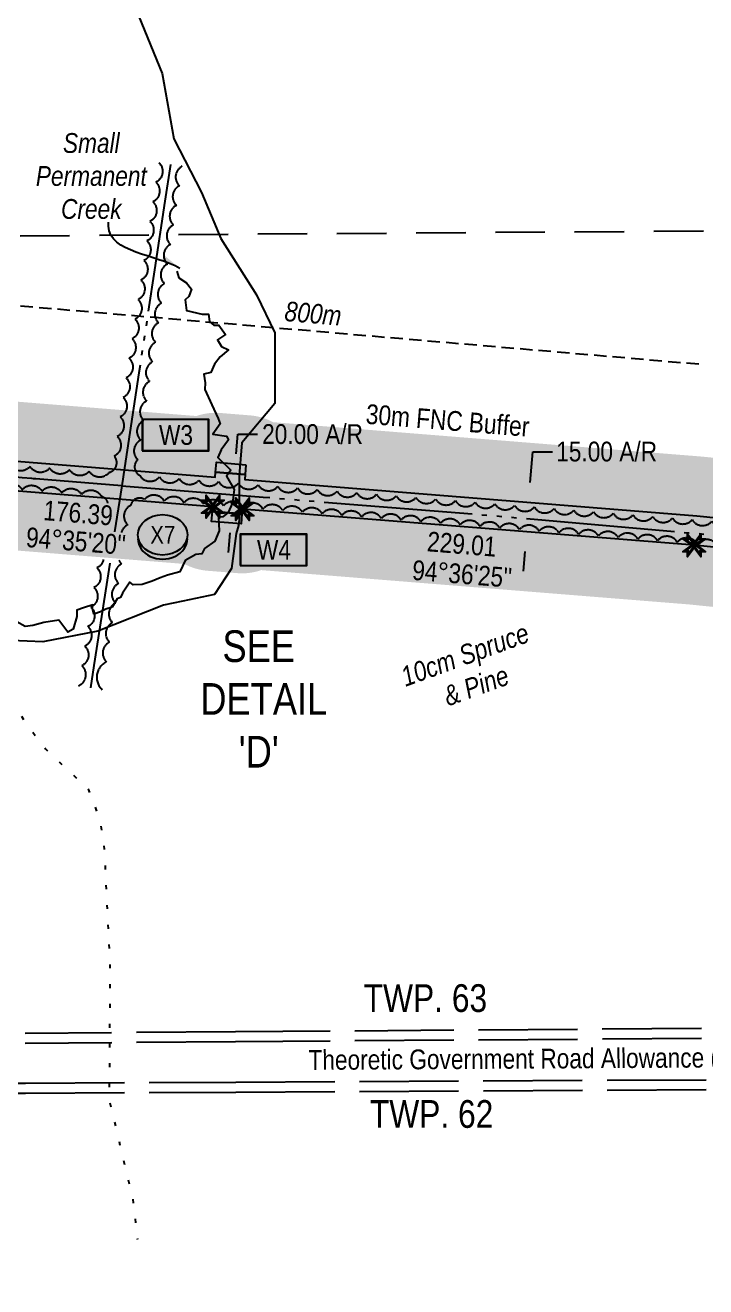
# Model space of a CAD drawing. Extents: x 522868 to 559106, y 6019929 to 6031707.
# Drawn here: x 528594 to 528937, y 6029586 to 6030223 of the extents above; entities that cross this region are included whole.
import ezdxf
from ezdxf.enums import TextEntityAlignment as Align

# ---------------------------------------------------------------- set-up
doc = ezdxf.new("R2010")
doc.units = 0
doc.header["$LTSCALE"] = 5
doc.header["$PDSIZE"] = 0.5
for name, pattern in [('0', [1, 1, 0]), ('foc-LSD', [8, 5, -3]), ('foc-SEISMIC', [20.5, 15, -1, 0.5, -1, 0.5, -1, 0.5, -1]), ('foc-TIELINE', [1.875, 1.25, -0.625]), ('foc-UNSURVEYED', [12.5, 10, -2.5]), ('foc-WHEELTRACKS', [2, 0.4, -1.6])]:
    doc.linetypes.add(name, pattern=pattern)
doc.layers.get('Defpoints').update_dxf_attribs({"color": 9})
for name, color, linetype in [('AS-SEISMIC', 224, 'foc-SEISMIC'), ('D-TXT', 6, 'Continuous'), ('L-BD', 7, 'Continuous'), ('L-DETAIL-T', 3, 'Continuous'), ('L-MON', 1, 'Continuous'), ('L-ROAD-T', 7, 'Continuous'), ('L-SECTION-LSD', 7, 'foc-LSD'), ('L-USEC', 7, 'foc-UNSURVEYED'), ('P-BUFFER-H 30m', 51, 'Continuous'), ('P-BUFFER-T', 40, 'Continuous'), ('P-CROSSINGS', 250, 'Continuous'), ('P-PROPOSED', 10, 'Continuous'), ('P-PROPOSED-H', 21, 'Continuous'), ('P-TEMP-BLOCKS', 250, 'Continuous'), ('P-TEMP-H', 41, 'Continuous'), ('P-TEMP_WORKSPACE', 46, 'Continuous'), ('P-TXT', 4, 'Continuous'), ('T-BUSH', 110, '0'), ('T-BUSH-T', 110, 'Continuous'), ('T-CREEK', 160, 'Continuous'), ('T-TIE', 201, 'foc-TIELINE'), ('T-WATER-P3', 160, 'foc-WHEELTRACKS'), ('T-WATER-T', 170, 'Continuous'), ('WETLAND', 143, 'Continuous')]:
    doc.layers.add(name, color=color, linetype=linetype)
doc.layers.add('T-TIE-T', color=201, linetype='Continuous', lineweight=18)
doc.styles.add('80CG', font='ARIALN.TTF', dxfattribs={"height": 10})
doc.styles.add('80L', font='ARIALN.TTF', dxfattribs={"height": 10})
doc.styles.add('80LS', font='ARIALNI.TTF', dxfattribs={"height": 10})
doc.styles.add('Crossing', font='ARIALN.TTF', dxfattribs={"height": 10})
doc.styles.add('foc-LtypeFont', font='ARIALN.TTF', dxfattribs={"height": 7.35})
doc.linetypes.add('foc-TOPO-flowdirection-NOLINE', pattern='A,0,[">",foc-LtypeFont,S=0.3,R=0,X=0,Y=-0.945],-20,[">",foc-LtypeFont,S=0.3,R=0,X=0,Y=-0.945],0', length=20)
doc.dimstyles.new('Compass 5 000', dxfattribs={"dimscale": 5, "dimtxt": 9, "dimasz": 2, "dimexe": 0.2, "dimexo": 0.0625, "dimgap": 0.5, "dimtad": 0, "dimtih": 1, "dimtoh": 1, "dimzin": 0, "dimdsep": 46, "dimtxsty": '80CG', "dimcen": 0.1, "dimse1": 1, "dimse2": 1, "dimclrd": 256, "dimclrt": 256, "dimaunit": 1, "dimadec": 4, "dimazin": 0, "dimtfac": 0.06, "dimtofl": 0, "dimtmove": 0, "dimatfit": 1, "dimfxl": 0.2, "dimtolj": 1, "dimtzin": 0, "dimlwd": -1, "dimarcsym": 0})

# ---------------------------------------------------------------- blocks, each defined once
blk = doc.blocks.new('TEMP')
h = blk.add_hatch(color=255)
h.dxf.hatch_style = 1
h.paths.add_polyline_path([(0, 0.25), (-0.67, 1.15), (-0.67, 0.67), (-1.15, 0.67), (-0.25, 0), (-1.15, -0.67), (-0.67, -0.67), (-0.67, -1.15), (0, -0.25), (0.67, -1.15), (0.67, -0.67), (1.15, -0.67), (0.25, 0), (1.15, 0.67), (0.67, 0.67), (0.67, 1.15)])
h.paths.add_polyline_path([(0.57, 0.85), (0.57, 0.57), (0.85, 0.57), (0.08, 0), (0.85, -0.57), (0.57, -0.57), (0.57, -0.85), (0, -0.08), (-0.57, -0.85), (-0.57, -0.57), (-0.85, -0.57), (-0.08, 0), (-0.85, 0.57), (-0.57, 0.57), (-0.57, 0.85), (0, 0.08)], flags=16)
h = blk.add_hatch(color=1)
h.dxf.hatch_style = 1
h.paths.add_polyline_path([(0, 0.08), (-0.57, 0.85), (-0.57, 0.57), (-0.85, 0.57), (-0.08, 0), (-0.85, -0.57), (-0.57, -0.57), (-0.57, -0.85), (0, -0.08), (0.57, -0.85), (0.57, -0.57), (0.85, -0.57), (0.08, 0), (0.85, 0.57), (0.57, 0.57), (0.57, 0.85)])
at = {"color": 1}
for p, q in [((-0.08, 0), (0.08, 0)), ((0, 0.08), (0, -0.08))]:
    blk.add_line(p, q, dxfattribs=at)
at = {"color": 255, "flags": 128}
blk.add_lwpolyline([(-0.25, 0), (-1.15, 0.67), (-0.67, 0.67), (-0.67, 1.15), (0, 0.25), (0.67, 1.15), (0.67, 0.67), (1.15, 0.67), (0.25, 0), (1.15, -0.67), (0.67, -0.67), (0.67, -1.15), (0, -0.25), (-0.67, -1.15), (-0.67, -0.67), (-1.15, -0.67)], close=True, dxfattribs=at)
at = {"color": 1, "flags": 128}
blk.add_lwpolyline([(-0.08, 0), (-0.85, 0.57), (-0.57, 0.57), (-0.57, 0.85), (0, 0.08), (0.57, 0.85), (0.57, 0.57), (0.85, 0.57), (0.08, 0), (0.85, -0.57), (0.57, -0.57), (0.57, -0.85), (0, -0.08), (-0.57, -0.85), (-0.57, -0.57), (-0.85, -0.57)], close=True, dxfattribs=at)
blk = doc.blocks.new('*D42')
at = {"layer": 'Defpoints', "color": 0, "transparency": 16777216}
for p in [(528843.65, 6029982.35), (528848.03, 6029982), (528842.45, 6029967.41)]:
    blk.add_point(p, dxfattribs=at)
at = {"layer": 'P-TXT', "transparency": 16777216}
for p, q in [((528848.83, 6029991.97), (528850.07, 6030007.53)), ((528850.07, 6030007.53), (528860.07, 6030007.53)), ((528846.03, 6029957.09), (528845.23, 6029947.12))]:
    blk.add_line(p, q, dxfattribs=at)
for points in [[(528847.16, 6029992.1), (528850.49, 6029991.83), (528848.03, 6029982)], [(528844.37, 6029957.22), (528847.69, 6029956.95), (528846.83, 6029967.05)]]:
    blk.add_solid(points, dxfattribs=at)
at = {"layer": 'P-TXT', "transparency": 16777216, "insert": (528887.36, 6030007.53), "char_height": 10, "attachment_point": 5, "style": '80CG'}
blk.add_mtext('\\A1;15.00 A/R', dxfattribs=at)
blk = doc.blocks.new('xing2')
h = blk.add_hatch(color=50)
h.dxf.hatch_style = 1
edge = h.paths.add_edge_path()
edge.add_ellipse((0, 0), major_axis=(-12.5, 0), ratio=0.816297, start_angle=0, end_angle=360)
h = blk.add_hatch(color=250)
h.dxf.hatch_style = 1
edge = h.paths.add_edge_path()
edge.add_ellipse((0, -2.05), major_axis=(-12.5, 0), ratio=0.816297, start_angle=0, end_angle=180)
edge.add_line((12.5, -2.05), (12.5, 0))
edge.add_ellipse((0, 0), major_axis=(-12.5, 0), ratio=0.816297, start_angle=0, end_angle=180, ccw=False)
edge.add_line((-12.5, 0), (-12.5, -2.05))
at = {"color": 250}
blk.add_ellipse((0, 0), major_axis=(-12.5, 0), ratio=0.816297, dxfattribs=at)
blk.add_ellipse((0, -2.05), major_axis=(-12.5, 0), ratio=0.816297, start_param=0, end_param=3.141593, dxfattribs=at)
at = {"color": 250, "style": 'Crossing'}
blk.add_attdef('CROSSING', text='', height=9, dxfattribs=at).set_placement((0.09, 0.02), align=Align.MIDDLE_CENTER)
at = {"color": 250, "style": 'Crossing', "flags": 1}
for tag, p in [('OWNER', (0.09, -12.49)), ('DESCRIPTION', (0.09, -25.77)), ('LOCATION', (0.09, -39.3)), ('DWG_REF', (0.09, -52.84))]:
    blk.add_attdef(tag, text='', height=9, dxfattribs=at).set_placement(p, align=Align.MIDDLE_CENTER)
blk = doc.blocks.new('*D81')
at = {"layer": 'Defpoints', "color": 0, "transparency": 16777216}
for p in [(528698.89, 6029996.47), (528699.53, 6029996.42), (528697.29, 6029976.55)]:
    blk.add_point(p, dxfattribs=at)
at = {"layer": 'P-TXT', "transparency": 16777216}
for p, q in [((528700.33, 6030006.39), (528701.13, 6030016.36)), ((528701.13, 6030016.36), (528711.13, 6030016.36)), ((528697.14, 6029966.53), (528696.34, 6029956.56))]:
    blk.add_line(p, q, dxfattribs=at)
for points in [[(528698.67, 6030006.52), (528702, 6030006.26), (528699.53, 6029996.42)], [(528695.47, 6029966.66), (528698.8, 6029966.4), (528697.94, 6029976.5)]]:
    blk.add_solid(points, dxfattribs=at)
at = {"layer": 'P-TXT', "transparency": 16777216, "insert": (528738.87, 6030016.36), "char_height": 10, "attachment_point": 5, "style": '80CG'}
blk.add_mtext('\\A1;20.00 A/R', dxfattribs=at)
blk = doc.blocks.new('Temporary Area')
h = blk.add_hatch(color=191)
h.dxf.hatch_style = 1
h.paths.add_polyline_path([(-16.83, -7.79), (16.33, -7.79), (16.33, 7.7), (-16.83, 7.7)])
at = {"color": 250}
for points in [[(-17.03, -7.99), (16.53, -7.99), (16.53, 7.9), (-17.03, 7.9)], [(-16.93, -7.89), (16.43, -7.89), (16.43, 7.8), (-16.93, 7.8)]]:
    blk.add_lwpolyline(points, close=True, dxfattribs=at)
at = {"color": 250, "style": '80L'}
blk.add_attdef('TEMPORARY', text='', height=10, dxfattribs=at).set_placement((0, 0), align=Align.MIDDLE_CENTER)

msp = doc.modelspace()

# ---------------------------------------------------------------- hatches: boundary and pattern name
at = {"layer": 'P-BUFFER-H 30m'}
h = msp.add_hatch(color=256, dxfattribs=at)
h.dxf.hatch_style = 1
edge = h.paths.add_edge_path()
edge.add_line((529035.213, 6029949.68), (528931.603, 6029960.251))
edge.add_line((528931.603, 6029960.251), (528703.443, 6029978.562))
edge.add_line((528703.443, 6029978.562), (528703.243, 6029976.071))
edge.add_line((528703.243, 6029976.071), (528688.299, 6029977.271))
edge.add_line((528688.299, 6029977.271), (528688.499, 6029979.761))
edge.add_line((528688.499, 6029979.761), (528642.785, 6029983.43))
edge.add_line((528642.785, 6029983.43), (528512.769, 6029993.865))
edge.add_line((528512.769, 6029993.865), (528512.57, 6029991.376))
edge.add_line((528512.57, 6029991.376), (528497.625, 6029992.574))
edge.add_line((528497.625, 6029992.574), (528497.825, 6029995.064))
edge.add_line((528497.825, 6029995.064), (528415.504, 6030001.671))
edge.add_line((528415.504, 6030001.671), (528159.339, 6030024.163))
edge.add_line((528159.339, 6030024.163), (528088.869, 6030028.279))
edge.add_line((528088.869, 6030028.279), (528112.914, 6029996.839))
edge.add_line((528112.914, 6029996.839), (528127.226, 6029996.003))
edge.add_arc((528219.705, 6030033.912), 99.947, 202.289774, 264.982224)
edge.add_line((528210.963, 6029934.348), (528310.527, 6029925.606))
edge.add_arc((528319.269, 6030025.17), 99.947, 264.982224, 328.23854)
edge.add_line((528404.249, 6029972.56), (528412.881, 6029971.802))
edge.add_arc((528415.504, 6030001.671), 29.984, 264.982224, 265.411424)
edge.add_line((528413.105, 6029971.783), (528483.482, 6029966.135))
edge.add_arc((528497.625, 6029992.574), 29.984, 241.85496, 265.418338)
edge.add_line((528495.23, 6029962.685), (528510.175, 6029961.488))
edge.add_arc((528512.57, 6029991.376), 29.984, 265.418338, 288.959234)
edge.add_line((528522.312, 6029963.018), (528640.387, 6029953.542))
edge.add_line((528640.387, 6029953.542), (528674.156, 6029950.832))
edge.add_arc((528688.299, 6029977.271), 29.984, 241.855003, 265.411468)
edge.add_line((528685.901, 6029947.383), (528700.845, 6029946.183))
edge.add_arc((528703.243, 6029976.071), 29.984, 265.411468, 288.967932)
edge.add_line((528712.989, 6029947.715), (528928.881, 6029930.388))
edge.add_line((528928.881, 6029930.388), (529023.03, 6029920.783))
edge.add_arc((529116.271, 6029956.776), 99.947, 201.107373, 216.162803)
edge.add_line((529035.579, 6029897.799), (529035.213, 6029949.68))
edge = h.paths.add_edge_path()
edge.add_line((528326.175, 6030103.826), (528319.269, 6030025.17))
edge.add_line((528319.269, 6030025.17), (528416.759, 6030016.611))
edge.add_line((528416.759, 6030016.611), (528499.025, 6030010.008))
edge.add_line((528499.025, 6030010.008), (528499.224, 6030012.499))
edge.add_line((528499.224, 6030012.499), (528514.164, 6030011.302))
edge.add_line((528514.164, 6030011.302), (528513.965, 6030008.809))
edge.add_line((528513.965, 6030008.809), (528643.985, 6029998.374))
edge.add_line((528643.985, 6029998.374), (528689.699, 6029994.705))
edge.add_line((528689.699, 6029994.705), (528689.898, 6029997.196))
edge.add_line((528689.898, 6029997.196), (528704.843, 6029995.997))
edge.add_line((528704.843, 6029995.997), (528704.643, 6029993.506))
edge.add_line((528704.643, 6029993.506), (528932.963, 6029975.182))
edge.add_line((528932.963, 6029975.182), (529035.106, 6029964.761))
edge.add_line((529035.106, 6029964.761), (529034.28, 6030081.821))
edge.add_arc((529122.826, 6030035.462), 99.947, 152.365305, 175.238314)
edge.add_line((529023.223, 6030043.759), (529019.288, 6029996.515))
edge.add_line((529019.288, 6029996.515), (528936.007, 6030005.011))
edge.add_arc((528932.963, 6029975.182), 29.984, 84.17472, 85.411468)
edge.add_line((528935.362, 6030005.07), (528718.986, 6030022.435))
edge.add_arc((528704.843, 6029995.997), 29.984, 61.855004, 85.411468)
edge.add_line((528707.241, 6030025.885), (528692.297, 6030027.084))
edge.add_arc((528689.898, 6029997.196), 29.984, 85.411468, 108.967932)
edge.add_line((528680.152, 6030025.552), (528646.384, 6030028.262))
edge.add_line((528646.384, 6030028.262), (528528.312, 6030037.738))
edge.add_arc((528514.164, 6030011.302), 29.984, 61.846311, 85.418338)
edge.add_line((528516.56, 6030041.19), (528501.62, 6030042.387))
edge.add_arc((528499.224, 6030012.499), 29.984, 85.418338, 108.967889)
edge.add_line((528489.478, 6030040.855), (528421.457, 6030046.314))
edge.add_line((528421.457, 6030046.314), (528425.739, 6030095.084))
edge.add_arc((528326.175, 6030103.826), 99.947, 354.982224, 444.982224)
edge.add_line((528334.917, 6030203.391), (528235.353, 6030212.132))
edge.add_arc((528226.611, 6030112.568), 99.947, 84.982224, 174.982224)
edge.add_line((528127.047, 6030121.31), (528122.661, 6030071.358))
edge.add_line((528122.661, 6030071.358), (528078.681, 6030073.927))
edge.add_arc((528076.933, 6030043.994), 29.984, 86.657073, 90)
edge.add_line((528076.933, 6030073.978), (528053.919, 6030073.978))
edge.add_line((528053.919, 6030073.978), (528076.851, 6030043.994))
edge.add_line((528076.851, 6030043.994), (528076.933, 6030043.994))
edge.add_line((528076.933, 6030043.994), (528160.432, 6030039.117))
edge.add_line((528160.432, 6030039.117), (528219.705, 6030033.912))
edge.add_line((528219.705, 6030033.912), (528226.611, 6030112.568))
edge.add_line((528226.611, 6030112.568), (528326.175, 6030103.826))
at = {"layer": 'P-PROPOSED-H', "linetype": 'Continuous'}
h = msp.add_hatch(color=256, dxfattribs=at)
h.dxf.hatch_style = 1
h.paths.add_polyline_path([(527339.629, 6029649.96), (527327.38, 6029641.315), (527325.939, 6029643.357), (527283.046, 6029613.087), (527170.229, 6029533.56), (527171.674, 6029531.511), (527159.42, 6029522.873), (527157.976, 6029524.922), (526897.098, 6029341.024), (526884.797, 6029317.394), (526883.638, 6028956.14), (526872.377, 6028956.133), (526868.646, 6028956.312), (526869.878, 6029340.178), (527149.338, 6029537.176), (527147.909, 6029539.202), (527160.158, 6029547.846), (527161.591, 6029545.814), (527274.408, 6029625.341), (527317.295, 6029655.606), (527315.854, 6029657.648), (527328.104, 6029666.292), (527329.544, 6029664.25), (527867.649, 6030043.994), (528076.933, 6030043.994), (528160.432, 6030039.117), (528416.759, 6030016.611), (528499.025, 6030010.008), (528499.224, 6030012.499), (528514.164, 6030011.302), (528513.965, 6030008.809), (528643.985, 6029998.374), (528689.699, 6029994.705), (528689.898, 6029997.196), (528704.843, 6029995.997), (528704.643, 6029993.506), (528932.963, 6029975.182), (529100.692, 6029958.07), (529219.551, 6029948.169), (529399.956, 6029946.538), (529405.324, 6029946.534), (529405.326, 6029949.033), (529420.318, 6029949.021), (529420.316, 6029946.522), (529630.599, 6029946.358), (529759.496, 6029947.855), (529989.84, 6029954.006), (530113.112, 6029954.523), (530101.633, 6029939.483), (529990.072, 6029939.015), (529759.783, 6029932.865), (529630.681, 6029931.366), (529420.304, 6029931.53), (529420.302, 6029929.032), (529405.31, 6029929.043), (529405.312, 6029931.542), (529399.883, 6029931.546), (529218.86, 6029933.182), (529099.309, 6029943.141), (528931.603, 6029960.251), (528703.443, 6029978.562), (528703.243, 6029976.071), (528688.299, 6029977.271), (528688.499, 6029979.761), (528642.785, 6029983.43), (528512.769, 6029993.865), (528512.57, 6029991.376), (528497.625, 6029992.574), (528497.825, 6029995.064), (528415.504, 6030001.671), (528159.339, 6030024.163), (528076.495, 6030029.002), (527887.398, 6030029.002), (527860.157, 6030020.358), (527338.188, 6029652.001)])
at = {"layer": 'P-TEMP-H', "linetype": 'Continuous'}
h = msp.add_hatch(color=256, dxfattribs=at)
h.dxf.hatch_style = 1
h.paths.add_polyline_path([(528705.242, 6030000.978), (528704.843, 6029995.997), (528689.898, 6029997.196), (528690.298, 6030002.177)])
h = msp.add_hatch(color=256, dxfattribs=at)
h.dxf.hatch_style = 1
h.paths.add_polyline_path([(528703.243, 6029976.071), (528702.844, 6029971.09), (528687.9, 6029972.289), (528688.299, 6029977.271)])

# ---------------------------------------------------------------- linework, layer by layer
at = {"layer": 'AS-SEISMIC', "flags": 128}
for points in [[(528667.178, 6030152.615), (528664.362, 6030134.091), (528659.083, 6030099.36), (528651.174, 6030047.332), (528643.89, 6029999.413), (528642.508, 6029990.321)], [(528642.508, 6029990.321), (528605.248, 6029993.311), (528599.145, 6029993.801), (528597.902, 6029993.901), (528597.12, 6029993.964), (528592.18, 6029994.36), (528589.012, 6029994.615), (528583.597, 6029995.048), (528529.216, 6029999.413), (528498.785, 6030001.855), (528497.625, 6030001.949), (528443.387, 6030006.302), (528424.068, 6030007.852), (528415.374, 6030008.55), (528407.097, 6030009.214), (528401.216, 6030009.686), (528399.251, 6030009.86), (528387.784, 6030010.88), (528299.303, 6030018.744), (528278.087, 6030020.63), (528199.356, 6030027.627), (528168.391, 6030030.378), (528164.311, 6030030.741), (528159.263, 6030031.037)], [(528642.508, 6029990.321), (528638.911, 6029967.135)], [(528642.508, 6029990.321), (528713.916, 6029984.59), (528822.585, 6029975.868), (528998.935, 6029960.468), (529035.16, 6029956.69)], [(528636.438, 6029951.195), (528628.412, 6029899.466), (528626.669, 6029888.229)]]:
    msp.add_lwpolyline(points, dxfattribs=at)
at = {"layer": 'L-SECTION-LSD', "flags": 128}
msp.add_lwpolyline([(528591.213, 6030116.642), (529398.981, 6030122.417)], dxfattribs=at)
at = {"layer": 'L-USEC'}
for p, q in [((528997.68, 6029716.597), (528699.912, 6029714.468)), ((528699.912, 6029714.468), (528593.761, 6029713.708)), ((528997.716, 6029711.57), (528699.948, 6029709.441)), ((528699.948, 6029709.441), (528593.797, 6029708.681)), ((528299.472, 6029687.102), (528593.926, 6029688.588)), ((528593.926, 6029688.588), (528700.078, 6029689.124)), ((528700.078, 6029689.124), (528997.854, 6029690.626)), ((528700.104, 6029684.096), (528997.879, 6029685.599)), ((528299.497, 6029682.075), (528593.951, 6029683.561)), ((528593.951, 6029683.561), (528700.104, 6029684.096))]:
    msp.add_line(p, q, dxfattribs=at)
at = {"layer": 'P-PROPOSED', "flags": 128}
for points in [[(527329.544, 6029664.25), (527867.649, 6030043.994), (528076.933, 6030043.994), (528160.432, 6030039.117), (528416.759, 6030016.611), (528499.025, 6030010.008), (528499.224, 6030012.499), (528514.164, 6030011.302), (528513.965, 6030008.809), (528643.985, 6029998.374), (528689.699, 6029994.705), (528689.898, 6029997.196), (528704.843, 6029995.997), (528704.643, 6029993.506), (528932.963, 6029975.182), (529100.692, 6029958.07)], [(529099.309, 6029943.141), (528931.603, 6029960.251), (528703.443, 6029978.562), (528703.243, 6029976.071), (528688.299, 6029977.271), (528688.499, 6029979.761), (528642.785, 6029983.43), (528512.769, 6029993.865), (528512.57, 6029991.376), (528497.625, 6029992.574), (528497.825, 6029995.064), (528415.504, 6030001.671), (528159.339, 6030024.163), (528076.495, 6030029.002), (527887.398, 6030029.002), (527860.157, 6030020.358), (527338.188, 6029652.001)]]:
    msp.add_lwpolyline(points, dxfattribs=at)
at = {"layer": 'P-TEMP_WORKSPACE', "flags": 128}
for points in [[(528705.242, 6030000.978), (528704.843, 6029995.997), (528689.898, 6029997.196), (528690.298, 6030002.177)], [(528703.243, 6029976.071), (528702.844, 6029971.09), (528687.9, 6029972.289), (528688.299, 6029977.271)]]:
    msp.add_lwpolyline(points, close=True, dxfattribs=at)
at = {"layer": 'T-BUSH', "flags": 128}
for points in [[(528661.249, 6030153.516, -0.5205671), (528659.747, 6030143.635, -0.5205671), (528658.245, 6030133.754, -0.5205671), (528656.743, 6030123.873, -0.5205671), (528655.241, 6030113.991, -0.5205671), (528653.739, 6030104.11, -0.5205671), (528652.237, 6030094.229, -0.5205671), (528650.735, 6030084.348, -0.5205671), (528649.233, 6030074.467, -0.5205671), (528647.731, 6030064.585, -0.5205671), (528646.229, 6030054.704, -0.5205671), (528644.727, 6030044.823, -0.5205671), (528643.225, 6030034.942, -0.5205671), (528641.723, 6030025.06, -0.5205671), (528640.221, 6030015.179, -0.5205671), (528638.719, 6030005.298, -0.5205671), (528636.079, 6029996.853, -0.5205671), (528626.116, 6029997.652, -0.5205671), (528616.154, 6029998.452, -0.5205671), (528606.191, 6029999.252, -0.5205671), (528596.228, 6030000.051, -0.5205671), (528586.266, 6030000.851, -0.5205671), (528576.303, 6030001.65, -0.5205671), (528566.34, 6030002.45, -0.5205671), (528556.377, 6030003.249, -0.5205671), (528546.415, 6030004.049, -0.5205671), (528536.452, 6030004.849, -0.5205671), (528526.489, 6030005.648, -0.5205671), (528516.527, 6030006.448, -0.5205671), (528506.564, 6030007.247, -0.5205671), (528496.601, 6030008.047, -0.5205671), (528486.639, 6030008.847, -0.5205671), (528476.676, 6030009.646, -0.5205671), (528466.713, 6030010.446, -0.5205671), (528456.751, 6030011.245, -0.5205671), (528446.788, 6030012.045, -0.5205671), (528436.825, 6030012.845, -0.5205671), (528426.862, 6030013.644, -0.5205671), (528416.9, 6030014.444, -0.5205671), (528406.937, 6030015.243, -0.5205671), (528396.978, 6030016.083, -0.5205671), (528387.022, 6030016.968, -0.5205671), (528377.067, 6030017.853, -0.5205671), (528367.111, 6030018.738, -0.5205671), (528357.156, 6030019.623, -0.5205671), (528347.2, 6030020.507, -0.5205671), (528337.245, 6030021.392, -0.5205671), (528327.289, 6030022.277, -0.5205671), (528317.334, 6030023.162, -0.5205671), (528307.378, 6030024.047, -0.5205671), (528297.423, 6030024.932, -0.5205671), (528287.467, 6030025.816, -0.5205671), (528277.512, 6030026.701, -0.5205671), (528267.556, 6030027.586, -0.5205671), (528257.601, 6030028.471, -0.5205671), (528247.645, 6030029.356, -0.5205671), (528237.69, 6030030.24, -0.5205671), (528227.734, 6030031.125, -0.5205671), (528217.779, 6030032.01, -0.5205671), (528207.823, 6030032.895, -0.5205671), (528197.868, 6030033.779, -0.5205671), (528187.912, 6030034.664, -0.5205671), (528177.957, 6030035.549, -0.5205671), (528168.001, 6030036.434, -0.5205671), (528164.331, 6030043.023, -0.5205671), (528164.39, 6030053.018, -0.5205671), (528164.449, 6030063.012, -0.5205671), (528164.508, 6030073.007, -0.5205671), (528164.567, 6030083.001, -0.5205671), (528164.626, 6030092.996, -0.5205671), (528164.685, 6030102.99, -0.5205671), (528164.744, 6030112.985, -0.5205671), (528164.803, 6030122.98, -0.5205671), (528164.862, 6030132.974, -0.5205671), (528164.921, 6030142.969, -0.5205671), (528164.979, 6030152.963, -0.5205671), (528165.038, 6030162.958, -0.5205671), (528165.097, 6030172.952, -0.5205671), (528165.156, 6030182.947, -0.5205671), (528165.215, 6030192.942, -0.5205671), (528165.281, 6030204.196, -0.5205671)], [(528673.107, 6030151.714, 0.520567), (528671.605, 6030141.833, 0.5205671), (528670.103, 6030131.951, 0.5205671), (528668.601, 6030122.07, 0.5205671), (528667.099, 6030112.189, 0.5205671), (528665.597, 6030102.308, 0.5205671), (528664.095, 6030092.427, 0.5205671), (528662.592, 6030082.545, 0.5205671), (528661.09, 6030072.664, 0.5205671), (528659.588, 6030062.783, 0.5205671), (528658.086, 6030052.902, 0.5205671), (528656.584, 6030043.02, 0.5205671), (528655.082, 6030033.139, 0.5205671), (528653.58, 6030023.258, 0.5205671), (528652.078, 6030013.377, 0.5205671), (528650.576, 6030003.496, 0.5205671), (528651.591, 6029995.608, 0.5205671), (528661.553, 6029994.808, 0.5205671), (528671.516, 6029994.009, 0.5205671), (528681.479, 6029993.209, 0.5205671), (528691.441, 6029992.41, 0.5205671), (528701.404, 6029991.61, 0.5205671), (528711.367, 6029990.81, 0.5205671), (528721.329, 6029990.011, 0.5205671), (528731.292, 6029989.211, 0.5205671), (528741.255, 6029988.412, 0.5205671), (528751.218, 6029987.612, 0.5205671), (528761.18, 6029986.813, 0.5205671), (528771.143, 6029986.013, 0.5205671), (528781.106, 6029985.214, 0.5205671), (528791.068, 6029984.414, 0.5205671), (528801.031, 6029983.615, 0.5205671), (528810.994, 6029982.815, 0.5205671), (528820.956, 6029982.015, 0.5205671), (528830.919, 6029981.216, 0.5205671), (528840.882, 6029980.416, 0.5205671), (528850.845, 6029979.617, 0.5205671), (528860.807, 6029978.817, 0.5205671), (528870.77, 6029978.017, 0.5205671), (528880.733, 6029977.218, 0.5205671), (528890.695, 6029976.418, 0.5205671), (528900.658, 6029975.619, 0.5205671), (528910.621, 6029974.819, 0.5205671), (528920.583, 6029974.02, 0.5205671), (528930.546, 6029973.22, 0.5205671), (528940.509, 6029972.42, 0.5205671), (528950.465, 6029971.552, 0.5205671), (528960.406, 6029970.515, 0.5205671), (528970.347, 6029969.478, 0.5205671), (528980.288, 6029968.442, 0.5205671), (528990.228, 6029967.405, 0.5205671), (529000.169, 6029966.368, 0.5205671), (529010.11, 6029965.332, 0.5205671), (529020.051, 6029964.295, 0.5205671), (529029.992, 6029963.259, 0.2642431), (529035.139, 6029960.123, 0.2642431)], [(528163.633, 6029944.608, -0.520567), (528163.705, 6029954.602, -0.5205671), (528163.778, 6029964.597, -0.5205671), (528163.85, 6029974.591, -0.5205671), (528163.923, 6029984.586, -0.5205671), (528163.996, 6029994.58, -0.5205671), (528164.068, 6030004.574, -0.5205671), (528164.141, 6030014.569, -0.5205671), (528164.214, 6030024.563, -0.5205671), (528174.005, 6030023.859, -0.5205671), (528183.961, 6030022.974, -0.5205671), (528193.916, 6030022.09, -0.5205671), (528203.872, 6030021.205, -0.5205671), (528213.827, 6030020.32, -0.5205671), (528223.782, 6030019.435, -0.5205671), (528233.738, 6030018.551, -0.5205671), (528243.693, 6030017.666, -0.5205671), (528253.649, 6030016.781, -0.5205671), (528263.604, 6030015.896, -0.5205671), (528273.56, 6030015.012, -0.5205671), (528283.515, 6030014.127, -0.5205671), (528293.471, 6030013.242, -0.5205671), (528303.426, 6030012.357, -0.5205671), (528313.382, 6030011.472, -0.5205671), (528323.337, 6030010.587, -0.5205671), (528333.293, 6030009.703, -0.5205671), (528343.248, 6030008.818, -0.5205671), (528353.204, 6030007.933, -0.5205671), (528363.159, 6030007.048, -0.5205671), (528373.115, 6030006.163, -0.5205671), (528383.07, 6030005.278, -0.5205671), (528393.026, 6030004.393, -0.5205671), (528402.983, 6030003.528, -0.5205671), (528412.946, 6030002.729, -0.5205671), (528422.908, 6030001.929, -0.5205671), (528432.871, 6030001.13, -0.5205671), (528442.834, 6030000.33, -0.5205671), (528452.796, 6029999.531, -0.5205671), (528462.759, 6029998.731, -0.5205671), (528472.722, 6029997.931, -0.5205671), (528482.684, 6029997.132, -0.5205671), (528492.647, 6029996.332, -0.5205671), (528502.61, 6029995.532, -0.5205671), (528512.573, 6029994.733, -0.5205671), (528522.535, 6029993.933, -0.5205671), (528532.498, 6029993.134, -0.5205671), (528542.461, 6029992.334, -0.5205671), (528552.423, 6029991.535, -0.5205671), (528562.386, 6029990.735, -0.5205671), (528572.349, 6029989.935, -0.5205671), (528582.311, 6029989.136, -0.5205671), (528592.274, 6029988.337, -0.5205671), (528602.237, 6029987.537, -0.5205671), (528612.2, 6029986.737, -0.5205671), (528622.162, 6029985.938, -0.5205671), (528632.125, 6029985.138, -0.3056735), (528635.341, 6029981.461, -0.3056735)], [(529035.191, 6029952.753, 0.1371482), (529032.45, 6029950.944, 0.5205671), (529022.509, 6029951.98, 0.5205671), (529012.568, 6029953.017, 0.5205671), (529002.627, 6029954.053, 0.5205671), (528992.686, 6029955.09, 0.5205671), (528982.745, 6029956.127, 0.5205671), (528972.805, 6029957.163, 0.5205671), (528962.864, 6029958.2, 0.5205671), (528952.923, 6029959.237, 0.5205671), (528942.974, 6029960.19, 0.5205671), (528933.012, 6029960.99, 0.5205671), (528923.049, 6029961.789, 0.5205671), (528913.086, 6029962.589, 0.5205671), (528903.124, 6029963.389, 0.5205671), (528893.161, 6029964.188, 0.5205671), (528883.198, 6029964.988, 0.5205671), (528873.236, 6029965.787, 0.5205671), (528863.273, 6029966.587, 0.5205671), (528853.31, 6029967.386, 0.5205671), (528843.347, 6029968.186, 0.5205671), (528833.385, 6029968.986, 0.5205671), (528823.422, 6029969.785, 0.5205671), (528813.459, 6029970.585, 0.5205671), (528803.497, 6029971.385, 0.5205671), (528793.534, 6029972.184, 0.5205671), (528783.571, 6029972.984, 0.5205671), (528773.609, 6029973.783, 0.5205671), (528763.646, 6029974.583, 0.5205671), (528753.683, 6029975.382, 0.5205671), (528743.721, 6029976.182, 0.5205671), (528733.758, 6029976.981, 0.5205671), (528723.795, 6029977.781, 0.5205671), (528713.832, 6029978.58, 0.5205671), (528703.87, 6029979.38, 0.5205671), (528693.907, 6029980.18, 0.5205671), (528683.944, 6029980.979, 0.5205671), (528673.982, 6029981.779, 0.5205671), (528664.019, 6029982.578, 0.5205671), (528654.056, 6029983.378, 0.5205671), (528647.044, 6029980.442, 0.5205671), (528645.511, 6029970.565, 0.2140592), (528642.324, 6029966.719)], [(528633.275, 6029953.012, -0.2307154), (528629.996, 6029948.79, -0.5205671), (528628.464, 6029938.914, -0.5205671), (528626.931, 6029929.037, -0.5205671), (528625.399, 6029919.161, -0.5205671), (528623.867, 6029909.284, -0.5205671), (528622.335, 6029899.407, -0.5205671), (528620.743, 6029889.148)], [(528641.105, 6029952.717, 0.0963767), (528642.447, 6029950.812, 0.5205671), (528640.914, 6029940.935, 0.5205671), (528639.382, 6029931.059, 0.5205671), (528637.85, 6029921.182, 0.5205671), (528636.318, 6029911.305, 0.5205671), (528634.785, 6029901.429, 0.5205671), (528632.595, 6029887.309)]]:
    msp.add_lwpolyline(points, format="xyb", dxfattribs=at)
at = {"layer": 'T-CREEK', "linetype": 'foc-TOPO-flowdirection-NOLINE', "flags": 128}
msp.add_lwpolyline([(528670.405, 6030098.797), (528671.392, 6030095.313), (528675.165, 6030092.778), (528677.81, 6030089.686), (528676.344, 6030085.864), (528674.485, 6030084.271), (528675.297, 6030078.797), (528683.138, 6030077.056), (528686.303, 6030077.067), (528686.909, 6030073.338), (528689.068, 6030071.494), (528691.625, 6030071.444), (528694.84, 6030066.673), (528690.805, 6030063.99), (528692.84, 6030060.627), (528696.388, 6030058.925), (528692.259, 6030055.388), (528689.418, 6030051.743), (528687.427, 6030047.474), (528684.04, 6030046.629), (528684.621, 6030042.363), (528684.492, 6030038.874), (528687.996, 6030031.247), (528691.146, 6030024.257), (528692.183, 6030021.658), (528688.441, 6030016.318), (528695.402, 6030015.44), (528696.384, 6030013.589), (528692.78, 6030008.416), (528691.05, 6030004.549), (528697.597, 6029998.242), (528695.346, 6029995.137), (528699.227, 6029988.421), (528698.377, 6029981.747), (528696.339, 6029976.843), (528693.487, 6029974.62), (528691.376, 6029974.32), (528691.691, 6029967.621), (528689.552, 6029962.288), (528684.367, 6029958.615), (528683.011, 6029955.871), (528679.988, 6029955.666), (528674.553, 6029952.624), (528671.854, 6029946.811), (528665.659, 6029945.246), (528661.862, 6029943.869), (528657.807, 6029942.186), (528652.873, 6029940.419), (528648.238, 6029940.281), (528646.627, 6029941.683), (528642.878, 6029936.087), (528641.898, 6029933.841), (528640.262, 6029933.28), (528637.72, 6029928.988), (528634.567, 6029928.024), (528631.75, 6029926.634), (528628.436, 6029925.467), (528627.722, 6029928.089), (528627.93, 6029930.23), (528623.213, 6029928.693), (528619.816, 6029927.535), (528619.763, 6029924.307), (528618.072, 6029917.86), (528615.292, 6029916.44), (528610.817, 6029922.386), (528603.242, 6029921.33), (528597.568, 6029919.688), (528593.832, 6029919.193), (528585.363, 6029923.994), (528579.289, 6029923.914), (528576.334, 6029923.28), (528574.827, 6029918.609), (528575.971, 6029914.97), (528579.267, 6029908.716), (528579.247, 6029908.597), (528575.695, 6029899.526), (528577.849, 6029897.038), (528580.873, 6029890.706)], dxfattribs=at)
at = {"layer": 'T-CREEK', "flags": 128}
msp.add_lwpolyline([(528670.405, 6030098.797), (528671.392, 6030095.313), (528675.165, 6030092.778), (528677.81, 6030089.686), (528676.344, 6030085.864), (528674.485, 6030084.271), (528675.297, 6030078.797), (528683.138, 6030077.056), (528686.303, 6030077.067), (528686.909, 6030073.338), (528689.068, 6030071.494), (528691.625, 6030071.444), (528694.84, 6030066.673), (528690.805, 6030063.99), (528692.84, 6030060.627), (528696.388, 6030058.925), (528692.259, 6030055.388), (528689.418, 6030051.743), (528687.427, 6030047.474), (528684.04, 6030046.629), (528684.621, 6030042.363), (528684.492, 6030038.874), (528687.996, 6030031.247), (528691.146, 6030024.257), (528692.183, 6030021.658), (528688.441, 6030016.318), (528695.402, 6030015.44), (528696.384, 6030013.589), (528692.78, 6030008.416), (528691.05, 6030004.549), (528697.597, 6029998.242), (528695.346, 6029995.137), (528699.227, 6029988.421), (528698.377, 6029981.747), (528696.339, 6029976.843), (528693.487, 6029974.62), (528691.376, 6029974.32), (528691.691, 6029967.621), (528689.552, 6029962.288), (528684.367, 6029958.615), (528683.011, 6029955.871), (528679.988, 6029955.666), (528674.553, 6029952.624), (528671.854, 6029946.811), (528665.659, 6029945.246), (528661.862, 6029943.869), (528657.807, 6029942.186), (528652.873, 6029940.419), (528648.238, 6029940.281), (528646.627, 6029941.683), (528642.878, 6029936.087), (528641.898, 6029933.841), (528640.262, 6029933.28), (528637.72, 6029928.988), (528634.567, 6029928.024), (528631.75, 6029926.634), (528628.436, 6029925.467), (528627.722, 6029928.089), (528627.93, 6029930.23), (528623.213, 6029928.693), (528619.816, 6029927.535), (528619.763, 6029924.307), (528618.072, 6029917.86), (528615.292, 6029916.44), (528610.817, 6029922.386), (528603.242, 6029921.33), (528597.568, 6029919.688), (528593.832, 6029919.193), (528585.363, 6029923.994)], dxfattribs=at)
at = {"layer": 'T-TIE', "flags": 128}
msp.add_lwpolyline([(528933.961, 6030051.669), (528575.677, 6030082.415)], dxfattribs=at)
at = {"layer": 'T-WATER-P3', "flags": 128}
msp.add_lwpolyline([(528580.873, 6029890.706), (528595.094, 6029869.077), (528604.014, 6029857.456), (528625.581, 6029837.054), (528631.449, 6029821.501), (528633.699, 6029806.683), (528634.515, 6029789.663), (528636.558, 6029747.063), (528636.167, 6029680.106), (528648.077, 6029630.005), (528650.432, 6029609.572)], dxfattribs=at)
at = {"layer": 'WETLAND', "linetype": 'Continuous'}
msp.add_lwpolyline([(528649.639, 6030231.025), (528662.868, 6030198.614), (528668.821, 6030165.541), (528682.712, 6030138.421), (528692.634, 6030115.27), (528710.493, 6030086.827), (528719.754, 6030067.645), (528719.754, 6030043.171), (528719.754, 6030031.926), (528703.217, 6030012.082), (528701.894, 6029995.546), (528701.894, 6029991.142), (528701.894, 6029973.056), (528701.46, 6029970.233), (528700.305, 6029966.191), (528697.926, 6029948.582), (528689.327, 6029935.353), (528673.344, 6029932.074), (528663.53, 6029930.061), (528630.457, 6029916.832), (528602.675, 6029911.54), (528586.8, 6029912.202)], dxfattribs=at)

# ---------------------------------------------------------------- block references
at = {"layer": 'L-MON', "color": 2, "xscale": 4.997365249999909, "yscale": 4.997365249999909, "zscale": 4.997365249999909}
for p in [(528688.499, 6029979.761), (528703.443, 6029978.562), (528931.603, 6029960.251)]:
    msp.add_blockref('TEMP', p, dxfattribs=at)
at = {"layer": 'P-CROSSINGS', "linetype": 'Continuous', "xscale": 0.99947305, "yscale": 0.99947305, "zscale": 0.99947305}
msp.add_blockref('xing2', (528663.149, 6029965.542), dxfattribs=at).add_auto_attribs({'CROSSING': 'X7'})
at = {"layer": 'P-TEMP-BLOCKS', "xscale": 0.99947305, "yscale": 0.99947305, "zscale": 0.99947305}
for p, values in [((528669.911, 6030015.974), {'TEMPORARY': 'W3'}), ((528719.386, 6029957.956), {'TEMPORARY': 'W4'})]:
    msp.add_blockref('Temporary Area', p, dxfattribs=at).add_auto_attribs(values)

# ---------------------------------------------------------------- texts
at = {"layer": 'D-TXT', "color": 3, "char_height": 13.9926, "attachment_point": 1, "style": '80L'}
for s, insert in [('TWP. 63', (528764.68, 6029738.532)), ('TWP. 62', (528767.804, 6029680.001))]:
    msp.add_mtext_dynamic_manual_height_columns(s, width=101.34197, gutter_width=47.475, heights=[0], dxfattribs=dict(at, insert=insert))
at = {"layer": 'L-BD', "linetype": 'Continuous', "style": '80L'}
for s, rotation, p in [('176.39', 355.4114, (528620.523, 6029976.602)), ("94°35'20''", 355.4114, (528619.384, 6029962.405)), ("94°36'25''", 355.3928, (528814.386, 6029945.807))]:
    msp.add_text(s, height=9.9947, rotation=rotation, dxfattribs=at).set_placement(p, align=Align.MIDDLE)
at = {"layer": 'L-BD', "style": '80L'}
msp.add_text('229.01', height=9.9947, rotation=355.4115, dxfattribs=at).set_placement((528814.247, 6029960.848), align=Align.MIDDLE)
at = {"layer": 'L-DETAIL-T', "insert": (528711.702, 6029882.636), "char_height": 15.9916, "width": 68.69677, "attachment_point": 5, "style": '80CG'}
msp.add_mtext("\\pxqc;SEE \\P DETAIL\\P'D'", dxfattribs=at)
at = {"layer": 'L-ROAD-T', "style": '80L'}
msp.add_text('Theoretic Government Road Allowance (Correction Line)', height=9.99473, rotation=0.34586, dxfattribs=at).set_placement((528880.923, 6029701.119), align=Align.MIDDLE_CENTER)
at = {"layer": 'P-BUFFER-T', "insert": (528766.273, 6030031.642), "char_height": 9.99473, "attachment_point": 1, "rotation": 355.411468, "style": '80L'}
msp.add_mtext_dynamic_manual_height_columns('30m FNC Buffer', width=89.33666, gutter_width=49.974, heights=[0], dxfattribs=at)
at = {"layer": 'T-BUSH-T', "linetype": 'Continuous', "insert": (528782.476, 6029898.169), "char_height": 9.99473, "attachment_point": 1, "rotation": 20, "style": '80L'}
msp.add_mtext_dynamic_manual_height_columns('\\pxqc;{\\fArial Narrow|b0|i1|c0|p34;10cm Spruce & Pine}', width=67.27463, gutter_width=49.974, heights=[0], dxfattribs=at)
at = {"layer": 'T-TIE-T', "linetype": 'Continuous', "style": '80LS'}
msp.add_text('800m', height=9.9947, rotation=355.0913, dxfattribs=at).set_placement((528739.153, 6030077.369), align=Align.MIDDLE)
at = {"layer": 'T-WATER-T', "insert": (528598.882, 6030168.471), "char_height": 9.99473, "attachment_point": 1, "style": '80L'}
msp.add_mtext_dynamic_manual_height_columns('\\pxqc;{\\fArial Narrow|b0|i1|c0|p34;Small Permanent Creek}', width=56.5504, gutter_width=49.974, heights=[0], dxfattribs=at)

# ---------------------------------------------------------------- dimensions: what is measured, and where the dimension line sits
at = {"layer": 'P-TXT', "color": 2}
for base, p1, p2, text, picture, middle in [((528699.534, 6029996.423), (528697.286, 6029976.549), (528698.885, 6029996.475), '20.00 A/R', '*D81', (528738.87, 6030016.359)), ((528848.026, 6029981.999), (528842.455, 6029967.405), (528843.654, 6029982.349), '15.00 A/R', '*D42', (528887.357, 6030007.528))]:
    dim = msp.add_linear_dim(base=base, p1=p1, p2=p2, angle=85.411468, text=text, dimstyle='Compass 5 000', dxfattribs=at)
    dim.commit()
    dim.dimension.update_dxf_attribs({"geometry": picture, "text_midpoint": middle, "dimtype": 161})

# ---------------------------------------------------------------- leaders
at = {"layer": 'T-WATER-T', "path_type": 1}
msp.add_leader([(528671.917, 6030100.077), (528635.844, 6030121.499), (528635.844, 6030123.518)], dimstyle='Compass 5 000', override={"dimgap": 0.5, "dimtad": 0}, dxfattribs=at)

doc.saveas('drawing.dxf')
